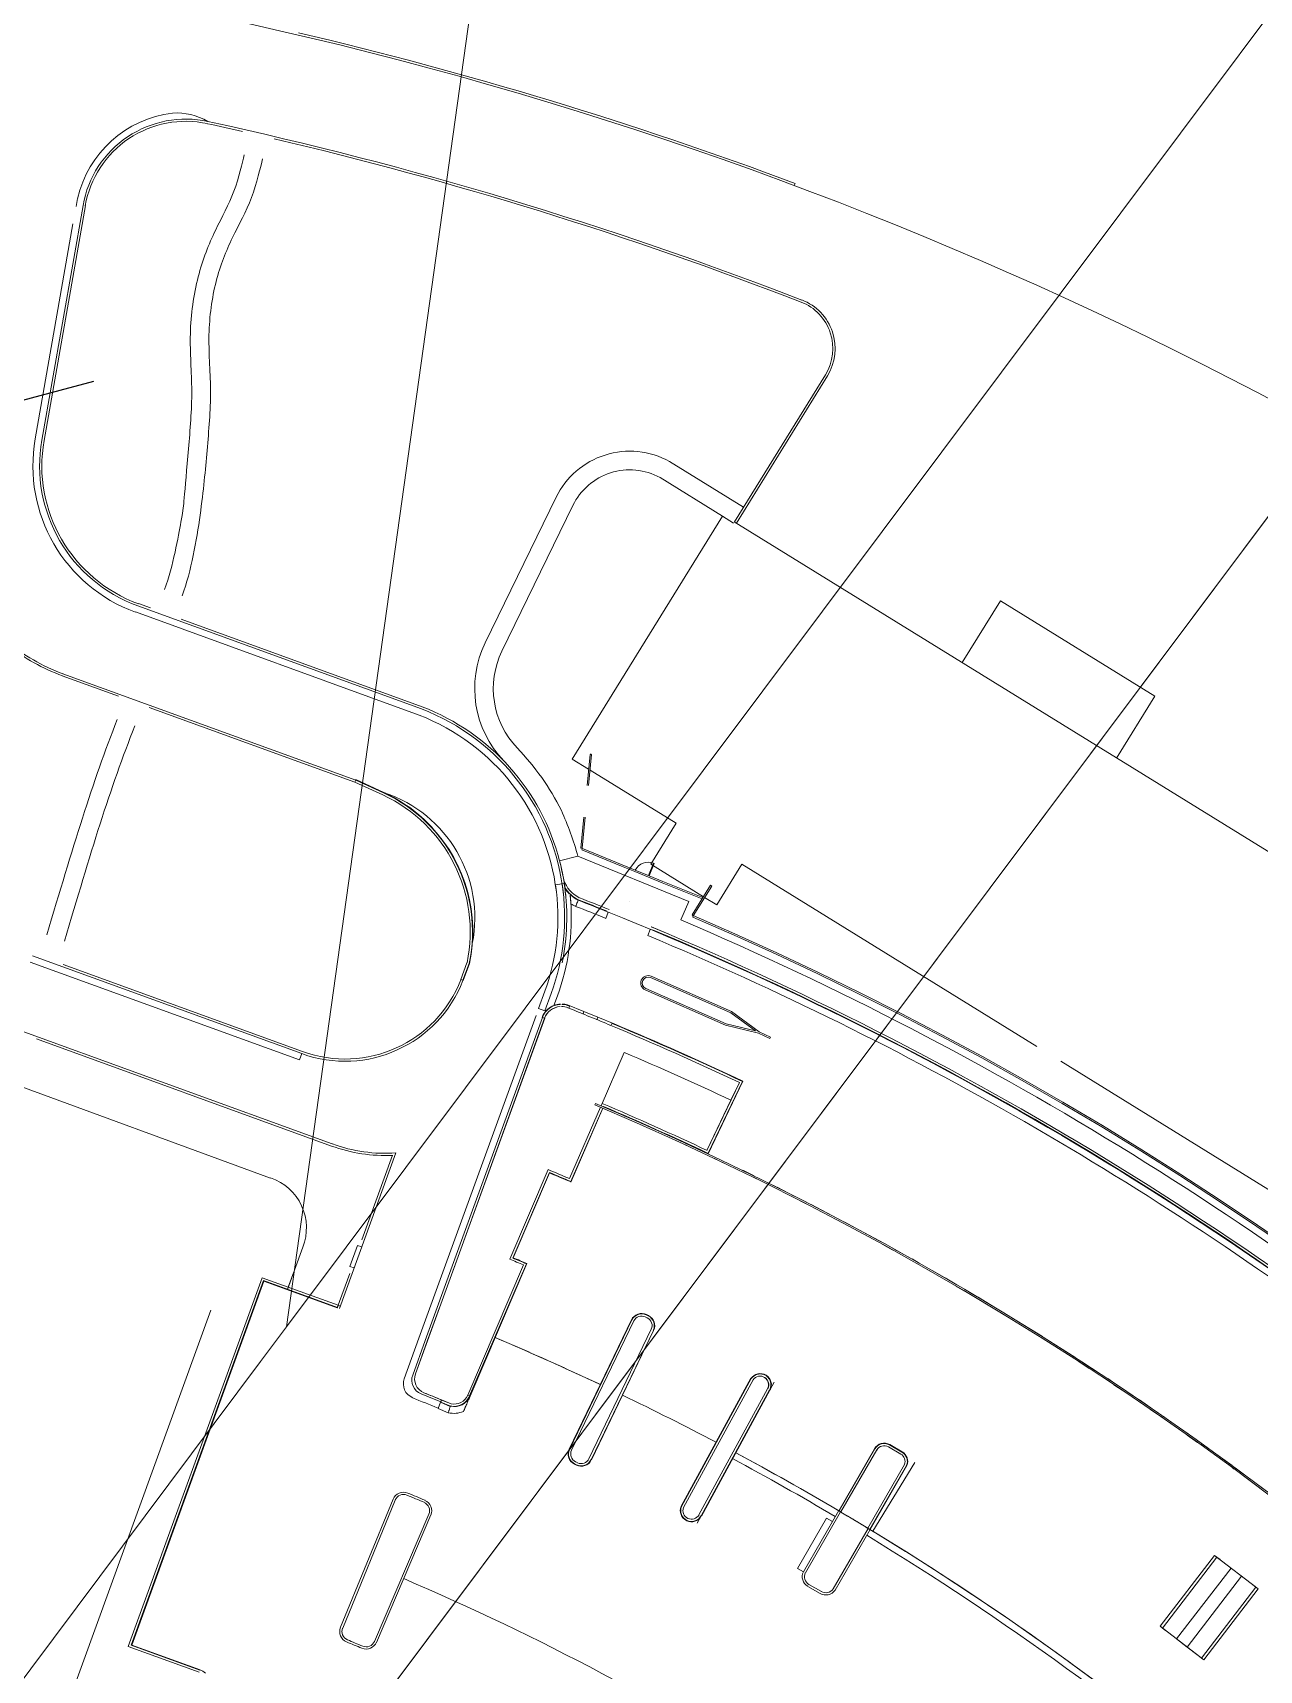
# Model space of a CAD drawing. Header units: metres. Extents: x 277863 to 282129, y 6130772 to 6135401.
# Drawn here: x 280554.3 to 280636.6, y 6133074.7 to 6133184.6 of the extents above; entities that cross this region are included whole.
import ezdxf

# ---------------------------------------------------------------- set-up
doc = ezdxf.new("R2010")
doc.units = ezdxf.units.M
for name, color, linetype in [('_User Miscellaneous1', 7, 'Continuous'), ('_User Miscellaneous2', 7, 'Continuous'), ('Duct_SP_NEW', 2, 'Continuous')]:
    doc.layers.add(name, color=color, linetype=linetype)
doc.layers.add('Cadastre Land Parcels_SP_EXT', color=9, linetype='Continuous', lineweight=5)

# ---------------------------------------------------------------- blocks, each defined once
blk = doc.blocks.new('Site plan')
at = {"layer": '_User Miscellaneous2', "color": 251, "lineweight": 0}
for p, q in [((-94.67, 103.71), (-94.72, 103.57)), ((-145.22, 86.49), (-142.45, 102.24)), ((-145.07, 86.47), (-142.3, 102.22)), ((-142.82, 102.69), (-142.91, 102.17)), ((-145.66, 86.57), (-143.13, 100.99)), ((-98.74, 80.99), (-92.63, 90.87)), ((-98.61, 80.91), (-92.5, 90.79)), ((-138.94, 74.95), (-119.9, 68.03)), ((-138.78, 75.37), (-119.74, 68.45)), ((-138.73, 75.51), (-137.93, 75.22)), ((-135.88, 74.47), (-119.69, 68.59)), ((-143.85, 70.67), (-140.08, 69.3)), ((-143.8, 70.81), (-124.15, 63.67)), ((-138.02, 68.55), (-124.21, 63.54)), ((-124.21, 63.54), (-124.15, 63.67)), ((-122.34, 62.67), (-124.21, 63.54)), ((-124.15, 63.67), (-124.14, 63.7)), ((-122.27, 62.83), (-124.14, 63.7)), ((-110.3, 56.7), (-110.16, 56.72)), ((-143.78, 51.29), (-127.73, 45.46)), ((-117.1, 50.28), (-116.69, 51.41)), ((-116.94, 50.22), (-116.52, 51.36)), ((-116.96, 50.23), (-117.1, 50.28)), ((-116.94, 50.22), (-116.96, 50.23)), ((-150.24, 48.16), (-125.73, 39.26)), ((-145.58, 46.3), (-125.78, 39.11)), ((-125.25, 28.21), (-121.46, 38.65)), ((-123.74, 32.81), (-121.68, 38.49))]:
    blk.add_line(p, q, dxfattribs=at)
at = {"layer": '_User Miscellaneous2', "color": 252, "lineweight": 0}
for p, q in [((-98.13, 81.98), (-103.1, 85.05)), ((-99.55, 81.39), (-103.73, 83.97)), ((-115.46, 72.87), (-110.7, 82.65)), ((-109.58, 82.1), (-114.34, 72.32)), ((-109.24, 58.56), (-110.47, 58.25)), ((-101.8, 55.51), (-109.24, 58.56)), ((-102.33, 54.28), (-101.8, 55.51)), ((-107.37, 54.39), (-107.21, 54.81)), ((-104.56, 53.24), (-104.39, 53.65)), ((-110.61, 49.19), (-110.85, 48.54)), ((-109.85, 48.36), (-109.91, 48.38)), ((-109.91, 48.38), (-109.85, 48.36)), ((-109.8, 48.5), (-109.85, 48.52)), ((-109.85, 48.36), (-109.8, 48.5)), ((-109.79, 48.52), (-109.84, 48.54)), ((-111.47, 47.7), (-120.14, 23.83)), ((-117.66, 30.65), (-111.48, 47.68)), ((-111.62, 47.73), (-111.65, 47.74)), ((-111.48, 47.68), (-111.62, 47.73)), ((-107.03, 47.2), (-106.97, 47.34)), ((-106.97, 47.34), (-106.84, 47.28)), ((-106.96, 47.36), (-106.84, 47.31)), ((-152.46, 45.24), (-129.87, 36.96)), ((-106.13, 45.38), (-107.68, 41.8)), ((-100.58, 38.82), (-98.4, 43.37)), ((-98.2, 43.44), (-100.51, 38.62)), ((-98.17, 43.46), (-100.5, 38.59)), ((-98.98, 42.18), (-98.4, 43.37)), ((-107.68, 41.8), (-107.61, 41.97)), ((-107.53, 41.77), (-107.54, 41.74)), ((-107.53, 41.75), (-107.53, 41.77)), ((-100.58, 38.82), (-98.98, 42.18)), ((-109.8, 36.92), (-107.72, 41.71)), ((-109.8, 36.92), (-107.72, 41.71)), ((-107.58, 41.65), (-109.72, 36.73)), ((-107.56, 41.64), (-109.71, 36.69)), ((-107.52, 41.74), (-107.53, 41.75)), ((-100.51, 38.62), (-100.5, 38.59)), ((-113.82, 31.51), (-111.24, 37.53)), ((-111.24, 37.53), (-113.82, 31.51)), ((-113.62, 31.59), (-111.16, 37.33)), ((-111.15, 37.3), (-113.59, 31.61)), ((-109.72, 36.73), (-109.71, 36.69)), ((-128.74, 29.48), (-127.71, 32.32)), ((-116.64, 22.39), (-112.9, 31.13)), ((-116.64, 22.39), (-112.9, 31.13)), ((-112.7, 31.2), (-116.51, 22.34)), ((-112.67, 31.22), (-116.48, 22.33)), ((-113.59, 31.61), (-113.62, 31.59)), ((-139.42, 5.52), (-130.43, 30.27)), ((-130.43, 30.27), (-125.33, 28.42)), ((-128.68, 29.64), (-128.31, 30.66)), ((-133.88, 28.1), (-144.08, -0.01)), ((-118.45, 21.93), (-118.39, 22.07)), ((-118.39, 22.07), (-117.75, 21.81)), ((-116.51, 22.34), (-116.64, 22.39)), ((-116.64, 22.39), (-116.51, 22.34)), ((-116.48, 22.33), (-116.51, 22.34)), ((-116.48, 22.33), (-116.48, 22.33)), ((-118.63, 21.5), (-118.46, 21.91)), ((-117.94, 21.21), (-118.63, 21.5)), ((-118.46, 21.91), (-118.45, 21.93)), ((-117.81, 21.64), (-118.46, 21.91)), ((-117.8, 21.66), (-118.45, 21.93)), ((-134.67, 3.79), (-139.42, 5.52))]:
    blk.add_line(p, q, dxfattribs=at)
at = {"layer": '_User Miscellaneous2', "color": 253, "lineweight": 0}
for p, q in [((-32.41, 40.02), (-98.75, 81)), ((-108.63, 63.31), (-108.43, 65.39)), ((-108.33, 65.38), (-108.53, 63.3)), ((-108.43, 65.39), (-108.33, 65.38)), ((-108.39, 65.38), (-108.36, 65.43)), ((-109.05, 59.11), (-108.85, 61.19)), ((-108.75, 61.18), (-108.95, 59.1)), ((-108.95, 59.1), (-109.05, 59.11)), ((-108.98, 58.99), (-108.94, 59.08)), ((-106.31, 57.89), (-108.98, 58.99)), ((-108.94, 59.08), (-106.27, 57.99)), ((-105.43, 57.54), (-106.31, 57.89)), ((-106.27, 57.99), (-105.39, 57.63)), ((-104.5, 57.16), (-105.43, 57.54)), ((-105.39, 57.63), (-104.47, 57.25)), ((-104.5, 57.27), (-104.16, 58.09)), ((-103.58, 56.78), (-104.5, 57.16)), ((-104.47, 57.25), (-104.13, 58.08)), ((-104.47, 57.25), (-103.55, 56.87)), ((-104.13, 58.08), (-104.16, 58.09)), ((-100.91, 55.69), (-103.58, 56.78)), ((-103.55, 56.87), (-100.87, 55.78)), ((-101.58, 54.62), (-100.35, 56.61)), ((-100.26, 56.55), (-101.5, 54.56)), ((-100.35, 56.61), (-100.26, 56.55)), ((-100.87, 55.78), (-100.91, 55.69)), ((-101.5, 54.56), (-101.58, 54.62)), ((-101.54, 54.48), (-101.5, 54.57)), ((-98.75, 53.26), (-101.54, 54.48)), ((-101.5, 54.57), (-98.71, 53.35)), ((-95.94, 51.98), (-98.75, 53.26)), ((-98.71, 53.35), (-95.89, 52.07)), ((-93.14, 50.67), (-95.94, 51.98)), ((-95.89, 52.07), (-93.1, 50.76)), ((-90.36, 49.31), (-93.14, 50.67)), ((-93.1, 50.76), (-90.31, 49.4)), ((-87.6, 47.92), (-90.36, 49.31)), ((-90.31, 49.4), (-87.55, 48.01)), ((-84.86, 46.49), (-87.6, 47.92)), ((-87.55, 48.01), (-84.81, 46.57)), ((-82.14, 45.02), (-84.86, 46.49)), ((-84.81, 46.57), (-82.09, 45.11)), ((-82.09, 45.11), (-79.39, 43.6)), ((-79.43, 43.51), (-82.14, 45.02)), ((-76.75, 41.97), (-79.43, 43.51)), ((-79.39, 43.6), (-76.7, 42.06)), ((-74.09, 40.39), (-76.75, 41.97)), ((-76.7, 42.06), (-74.04, 40.48)), ((-71.46, 38.78), (-74.09, 40.39)), ((-74.04, 40.48), (-71.4, 38.86)), ((-68.84, 37.13), (-71.46, 38.78)), ((-71.4, 38.86), (-68.79, 37.21)), ((-66.25, 35.44), (-68.84, 37.13)), ((-68.79, 37.21), (-66.2, 35.53)), ((-63.68, 33.72), (-66.25, 35.44)), ((-66.2, 35.53), (-63.63, 33.8)), ((-61.14, 31.97), (-63.68, 33.72)), ((-63.63, 33.8), (-61.08, 32.05))]:
    blk.add_line(p, q, dxfattribs=at)
at = {"layer": '_User Miscellaneous2', "color": 254, "lineweight": 0}
for p, q in [((-105.81, 55.53), (-105.81, 55.53)), ((-106.26, 54.42), (-107.37, 54.87)), ((-106.26, 54.42), (-107.37, 54.87)), ((-106.26, 54.42), (-105.34, 54.04)), ((-106.26, 54.42), (-105.34, 54.04)), ((-104.23, 53.59), (-105.34, 54.04)), ((-104.23, 53.59), (-105.34, 54.04)), ((-104.74, 49.59), (-99.34, 47.22)), ((-99.3, 47.31), (-104.69, 49.69)), ((-104.37, 50.42), (-98.97, 48.04)), ((-98.93, 48.13), (-104.33, 50.51)), ((-109.95, 48.58), (-108.84, 48.13)), ((-109.95, 48.58), (-108.84, 48.13)), ((-108.84, 48.13), (-108.9, 47.97)), ((-108.9, 47.97), (-108.84, 48.13)), ((-107.91, 47.75), (-108.84, 48.13)), ((-107.91, 47.75), (-108.84, 48.13)), ((-107.98, 47.59), (-107.91, 47.75)), ((-107.91, 47.75), (-107.98, 47.59)), ((-107.91, 47.75), (-106.8, 47.3)), ((-107.91, 47.75), (-106.8, 47.3)), ((-97.32, 46.84), (-99.3, 47.31)), ((-98.97, 48.04), (-97.32, 46.84)), ((-97.08, 46.78), (-98.93, 48.13)), ((-99.34, 47.22), (-97.12, 46.69)), ((-97.12, 46.69), (-96.36, 46.33)), ((-96.32, 46.42), (-97.08, 46.78)), ((-96.36, 46.33), (-96.32, 46.42)), ((-108.11, 41.88), (-108.07, 41.97)), ((-105.32, 40.67), (-108.11, 41.88)), ((-108.07, 41.97), (-105.28, 40.77)), ((-102.51, 39.41), (-105.32, 40.67)), ((-105.28, 40.77), (-102.46, 39.5)), ((-102.67, 39.48), (-101.93, 39.14)), ((-99.71, 38.1), (-102.51, 39.41)), ((-102.46, 39.5), (-99.67, 38.19)), ((-100.07, 38.27), (-99.16, 37.83)), ((-96.93, 36.75), (-99.71, 38.1)), ((-99.67, 38.19), (-96.89, 36.84)), ((-98.18, 37.48), (-97.41, 37.1)), ((-97.45, 37.01), (-96.53, 36.55)), ((-94.17, 35.37), (-96.93, 36.75)), ((-96.89, 36.84), (-94.13, 35.45)), ((-96.49, 36.64), (-95.94, 36.37)), ((-95.88, 36.34), (-94.72, 35.75)), ((-94.76, 35.66), (-93.96, 35.25)), ((-91.44, 33.94), (-94.17, 35.37)), ((-94.13, 35.45), (-91.39, 34.03)), ((-93.92, 35.34), (-93.66, 35.21)), ((-93.6, 35.18), (-91.48, 34.07)), ((-91.53, 33.98), (-91.43, 33.93)), ((-88.72, 32.47), (-91.44, 33.94)), ((-91.39, 34.03), (-88.67, 32.56)), ((-91.32, 33.99), (-89.12, 32.8)), ((-89.07, 32.77), (-88.85, 32.65)), ((-88.9, 32.57), (-88.16, 32.15)), ((-86.03, 30.96), (-88.72, 32.47)), ((-88.67, 32.56), (-85.98, 31.05)), ((-88.11, 32.24), (-86.88, 31.56)), ((-86.82, 31.53), (-86.34, 31.25)), ((-86.39, 31.17), (-85.51, 30.66)), ((-83.35, 29.42), (-86.03, 30.96)), ((-85.98, 31.05), (-83.3, 29.5)), ((-130.34, 30.08), (-139.22, 5.61)), ((-130.32, 30.05), (-139.19, 5.62)), ((-131.21, 27.61), (-130.32, 30.05)), ((-130.32, 30.05), (-130.34, 30.08)), ((-125.38, 28.28), (-130.34, 30.08)), ((-125.39, 28.26), (-130.32, 30.05)), ((-125.39, 28.26), (-124.56, 30.55)), ((-85.46, 30.75), (-84.65, 30.29)), ((-84.6, 30.26), (-83.82, 29.8)), ((-83.87, 29.71), (-82.98, 29.2)), ((-80.71, 27.83), (-83.35, 29.42)), ((-83.3, 29.5), (-80.65, 27.92)), ((-82.93, 29.28), (-82.44, 28.99)), ((-82.38, 28.96), (-81.21, 28.25)), ((-132.1, 25.16), (-131.21, 27.61)), ((-125.38, 28.28), (-125.39, 28.26)), ((-125.33, 28.42), (-125.38, 28.28)), ((-125.19, 28.37), (-125.33, 28.42)), ((-104.72, 27.64), (-104.59, 27.57)), ((-104.59, 27.57), (-104.72, 27.64)), ((-104.66, 27.77), (-104.52, 27.71)), ((-104.65, 27.8), (-104.51, 27.73)), ((-81.26, 28.17), (-80.52, 27.72)), ((-78.08, 26.21), (-80.71, 27.83)), ((-80.65, 27.92), (-78.03, 26.29)), ((-80.47, 27.8), (-80.24, 27.67)), ((-80.19, 27.63), (-78.06, 26.32)), ((-109.83, 18.76), (-105.65, 27.45)), ((-109.8, 18.75), (-105.62, 27.44)), ((-105.49, 27.37), (-109.67, 18.69)), ((-105.49, 27.37), (-109.67, 18.69)), ((-108.5, 18.12), (-104.32, 26.81)), ((-108.5, 18.12), (-104.32, 26.81)), ((-104.18, 26.74), (-108.36, 18.06)), ((-104.16, 26.73), (-108.34, 18.05)), ((-114.8, 26.26), (-112.5, 25.27)), ((-75.48, 24.55), (-78.08, 26.21)), ((-78.03, 26.29), (-75.42, 24.63)), ((-78.01, 26.28), (-75.9, 24.94)), ((-132.98, 22.72), (-132.1, 25.16)), ((-112.44, 25.24), (-110.15, 24.22)), ((-112.44, 25.24), (-110.15, 24.22)), ((-110.09, 24.19), (-107.82, 23.14)), ((-110.09, 24.19), (-107.82, 23.14)), ((-75.84, 24.9), (-75.61, 24.75)), ((-75.67, 24.67), (-74.93, 24.19)), ((-72.9, 22.85), (-75.48, 24.55)), ((-75.42, 24.63), (-72.84, 22.93)), ((-74.88, 24.27), (-73.75, 23.53)), ((-102.31, 14.93), (-97.63, 23.52)), ((-97.61, 23.51), (-102.29, 14.92)), ((-97.48, 23.43), (-102.16, 14.86)), ((-102.15, 14.86), (-97.48, 23.43)), ((-96.07, 23.26), (-98.65, 18.53)), ((-97.63, 23.52), (-97.61, 23.51)), ((-73.69, 23.5), (-73.21, 23.17)), ((-73.27, 23.09), (-72.41, 22.52)), ((-133.87, 20.28), (-132.98, 22.72)), ((-116.61, 22.04), (-116.48, 22.33)), ((-96.51, 22.82), (-101.12, 14.37)), ((-101.12, 14.37), (-96.51, 22.82)), ((-100.98, 14.3), (-96.38, 22.75)), ((-96.36, 22.73), (-100.96, 14.28)), ((-70.35, 21.11), (-72.9, 22.85)), ((-72.84, 22.93), (-70.29, 21.19)), ((-72.36, 22.6), (-71.62, 22.11)), ((-71.56, 22.07), (-70.79, 21.54)), ((-70.85, 21.45), (-70.01, 20.88)), ((-67.82, 19.34), (-70.35, 21.11)), ((-70.29, 21.19), (-67.76, 19.42)), ((-69.95, 20.96), (-69.51, 20.65)), ((-134.76, 17.84), (-133.87, 20.28)), ((-69.45, 20.61), (-68.29, 19.79)), ((-91.74, 14.63), (-89.34, 18.79)), ((-89.32, 18.78), (-91.72, 14.62)), ((-89.19, 18.71), (-91.59, 14.55)), ((-91.59, 14.55), (-89.19, 18.71)), ((-87.57, 18.44), (-88.4, 18.92)), ((-88.4, 18.92), (-87.57, 18.44)), ((-87.5, 18.57), (-88.33, 19.05)), ((-88.32, 19.07), (-87.48, 18.59)), ((-68.35, 19.71), (-67.66, 19.22)), ((-65.32, 17.53), (-67.82, 19.34)), ((-67.76, 19.42), (-65.26, 17.61)), ((-67.6, 19.3), (-67.41, 19.17)), ((-67.36, 19.13), (-65.33, 17.66)), ((-135.64, 15.39), (-134.76, 17.84)), ((-109.48, 17.77), (-109.47, 17.79)), ((-109.34, 17.7), (-109.48, 17.77)), ((-109.33, 17.72), (-109.47, 17.79)), ((-109.4, 17.92), (-109.27, 17.86)), ((-109.4, 17.92), (-109.27, 17.86)), ((-101.23, 13.79), (-98.65, 18.53)), ((-101.23, 13.79), (-98.65, 18.53)), ((-98.65, 18.53), (-96.37, 17.28)), ((-98.65, 18.53), (-96.37, 17.28)), ((-89.79, 13.47), (-87.32, 17.74)), ((-87.32, 17.74), (-89.79, 13.47)), ((-89.66, 13.39), (-87.19, 17.67)), ((-87.16, 17.66), (-89.63, 13.38)), ((-86.63, 17.86), (-89.46, 13.27)), ((-87.48, 18.59), (-87.5, 18.57)), ((-65.26, 17.61), (-62.78, 15.76)), ((-96.3, 17.25), (-94.04, 15.97)), ((-96.3, 17.25), (-94.04, 15.97)), ((-65.33, 17.54), (-65.19, 17.43)), ((-62.85, 15.68), (-65.32, 17.53)), ((-65.13, 17.51), (-63.28, 16.13)), ((-136.53, 12.95), (-135.64, 15.39)), ((-125.17, 6.81), (-121.64, 15.41)), ((-93.98, 15.93), (-91.74, 14.64)), ((-93.98, 15.93), (-91.74, 14.64)), ((-125.03, 6.75), (-121.51, 15.35)), ((-122.9, 5.86), (-119.25, 14.41)), ((-122.77, 5.8), (-119.11, 14.35)), ((-91.61, 14.56), (-93.98, 10.47)), ((-91.72, 14.62), (-91.74, 14.63)), ((-91.59, 14.55), (-91.72, 14.62)), ((-91.7, 14.61), (-91.42, 14.45)), ((-92.11, 9.39), (-89.76, 13.45)), ((-91.98, 9.31), (-89.64, 13.37)), ((-91.97, 14.25), (-91.97, 14.25)), ((-89.66, 13.39), (-89.79, 13.47)), ((-89.63, 13.38), (-89.66, 13.39)), ((-89.46, 13.27), (-87.25, 11.9)), ((-137.42, 10.51), (-136.53, 12.95)), ((-87.19, 11.87), (-85, 10.47)), ((-66.52, 11.64), (-70.17, 6.88)), ((-70.17, 6.88), (-66.52, 11.64)), ((-70.01, 6.76), (-66.36, 11.52)), ((-63.59, 9.39), (-66.52, 11.64)), ((-66.52, 11.64), (-66.36, 11.52)), ((-66.36, 11.52), (-66.15, 11.36)), ((-138.31, 8.06), (-137.42, 10.51)), ((-84.94, 10.43), (-82.77, 9)), ((-65.41, 10.79), (-69.06, 6.03)), ((-68.35, 5.48), (-64.7, 10.24)), ((-93.81, 9.56), (-92.98, 9.08)), ((-93.74, 9.69), (-92.9, 9.21)), ((-82.71, 8.96), (-80.55, 7.51)), ((-63.75, 9.51), (-67.4, 4.75)), ((-63.59, 9.39), (-67.24, 4.63)), ((-63.59, 9.39), (-67.24, 4.63)), ((-63.95, 9.67), (-63.75, 9.51)), ((-63.75, 9.51), (-63.59, 9.39)), ((-80.49, 7.47), (-78.36, 5.98)), ((-70.17, 6.88), (-67.24, 4.63)), ((-70.02, 6.76), (-70.17, 6.88)), ((-69.81, 6.6), (-70.01, 6.76)), ((-139.19, 5.62), (-139.22, 5.61)), ((-139.22, 5.61), (-134.61, 3.93)), ((-139.19, 5.62), (-134.6, 3.95)), ((-78.3, 5.94), (-76.19, 4.42)), ((-68.35, 5.48), (-69.06, 6.03)), ((-67.61, 4.91), (-68.35, 5.48)), ((-67.4, 4.75), (-67.61, 4.91)), ((-67.24, 4.63), (-67.4, 4.75)), ((-134.61, 3.93), (-134.6, 3.95)), ((-76.13, 4.38), (-74.04, 2.84))]:
    blk.add_line(p, q, dxfattribs=at)
at = {"layer": '_User Miscellaneous2', "color": 253, "lineweight": 0, "flags": 128}
for points in [[(-108.53, 64.4), (-109.63, 65.08), (-99.55, 81.39), (-98.8, 80.92)], [(-73.09, 65.15), (-70.53, 69.29), (-80.88, 75.7), (-83.45, 71.55)], [(-100.82, 55.84), (-104.35, 58.02), (-102.66, 60.77), (-108.43, 64.34)], [(-78.45, 45.8), (-98.24, 58.03), (-99.93, 55.29), (-100.74, 55.79)], [(-76.84, 44.8), (-41.78, 23.12), (-41.3, 23.89)]]:
    blk.add_lwpolyline(points, dxfattribs=at)
at = {"layer": '_User Miscellaneous2', "color": 251, "lineweight": 0}
for points in [[(-116.54, 51.37, 0.349588), (-122.28, 62.81), (-124.15, 63.67)], [(-122.18, 62.79, 0.00152), (-122.24, 62.82, -0.378493), (-116.33, 52.7)], [(-110.13, 56.57, 0.006404), (-110.19, 56.95, 0.02183), (-110.47, 58.25)], [(-111.4, 48.16), (-111.46, 48.18), (-111.88, 48.33), (-111.46, 49.5, 0.12519), (-110.75, 56.63), (-110.3, 56.7, -0.12519), (-111.04, 49.35), (-111.46, 48.18)]]:
    blk.add_lwpolyline(points, format="xyb", dxfattribs=at)
at = {"layer": '_User Miscellaneous2', "color": 252, "lineweight": 0, "flags": 128}
for points in [[(-109.21, 55.63), (-109.22, 55.62), (-109.22, 55.61)], [(-120.33, 23.74), (-119.49, 26.06), (-111.62, 47.73)], [(-98.17, 43.46), (-98.19, 43.45), (-98.2, 43.44)], [(-111.16, 37.33), (-111.15, 37.32), (-111.15, 37.3)], [(-112.67, 31.22), (-112.68, 31.21), (-112.7, 31.2)], [(-117.81, 21.64), (-117.8, 21.65), (-117.8, 21.66)]]:
    blk.add_lwpolyline(points, dxfattribs=at)
at = {"layer": '_User Miscellaneous2', "color": 251, "lineweight": 0, "flags": 128}
for points in [[(-145.84, 51.88), (-127.78, 45.32), (-127.93, 44.9), (-146, 51.45)], [(-120.9, 23.49), (-119.91, 26.22), (-112.05, 47.88)]]:
    blk.add_lwpolyline(points, dxfattribs=at)
at = {"layer": '_User Miscellaneous2', "color": 251, "lineweight": 0}
blk.add_lwpolyline([(-116.52, 51.36), (-116.54, 51.37), (-116.96, 50.23)], dxfattribs=at)
at = {"layer": '_User Miscellaneous2', "color": 254, "lineweight": 0, "flags": 128}
for points in [[(-124.26, 30.93), (-124.54, 31.03), (-124.03, 32.44), (-123.75, 32.34)], [(-120.14, 23.83), (-119.35, 26.01), (-118.49, 28.39)], [(-87.19, 17.67), (-87.18, 17.67), (-87.16, 17.66)], [(-102.29, 14.92), (-102.3, 14.93), (-102.31, 14.93)], [(-91.74, 14.64), (-94.11, 10.54), (-94.5, 10.76), (-92.55, 14.14), (-92.16, 13.91)]]:
    blk.add_lwpolyline(points, dxfattribs=at)
at = {"layer": '_User Miscellaneous2', "color": 251, "lineweight": 0}
for centre, radius, start, end in [((-190.86, -153.32), 274.29, 50.2847, 77.8882), ((-190.86, -153.32), 274.44, 69.4817, 76.7597), ((-135.56, 101.03), 7.45, 96.8561, 167.1548), ((-135.56, 101.03), 7, 77.7344, 170.0454), ((-135.56, 101.03), 6.85, 77.7344, 170.0454), ((-136.16, 104.31), 4.13, 59.6373, 94.039), ((-190.86, -153.32), 267.14, 77.2176, 77.7344), ((-190.86, -153.32), 267.29, 68.8029, 77.7344), ((-190.86, -153.32), 267.14, 68.8029, 76.7492), ((-95.48, 92.63), 3.35, 328.2701, 68.8029), ((-95.48, 92.63), 3.5, 328.2701, 68.8029), ((-135.37, 84.76), 10.45, 170.0454, 250.0454), ((-135.37, 84.76), 10, 170.0454, 250.0454), ((-135.37, 84.76), 9.85, 170.0454, 250.0454), ((-139.53, 82.55), 12.5, 229.8789, 250.0454), ((-139.53, 82.55), 12.64, 231.0531, 250.0454), ((-125.13, 54.46), 14.99, 5.8498, 68.9321), ((-125.13, 54.46), 15.14, 14.4663, 68.9377), ((-125.13, 54.46), 14.54, 6.7598, 68.9151), ((-126.59, 53.49), 10.12, 348.1557, 65.1722), ((-126.59, 53.49), 10.3, 42.7721, 65.1722), ((-126.6, 53.49), 10.3, 62.6124, 63.2161), ((-126.6, 53.49), 10.3, 60.7469, 61.347), ((-126.59, 53.49), 10.3, 348.0864, 42.6888), ((-126.6, 53.49), 10.3, 39.0269, 39.2034), ((-126.6, 53.49), 10.3, 36.9777, 37.4005), ((-126.6, 53.49), 10.3, 35.0867, 35.4829), ((-126.6, 53.49), 10.3, 29.081, 29.4226), ((-126.6, 53.49), 10.3, 27.153, 27.5202), ((-125.13, 54.46), 15.14, 5.56, 14.4663), ((-126.6, 53.49), 10.3, 25.3334, 25.4542), ((-126.6, 53.49), 10.3, 21.2517, 21.3706), ((-125.13, 54.46), 15.14, 348.3432, 7.7365), ((-125.13, 54.46), 15.14, 7.5337, 9.464), ((-126.6, 53.49), 10.3, 3.3987, 3.6312), ((-126.6, 53.49), 10.3, 1.4618, 1.6931), ((-124.88, 53.3), 8.5, 250.0454, 338.7739), ((-124.88, 53.3), 8.35, 250.0454, 338.7511), ((-122.14, 49.12), 10.65, 250.0454, 272.5203), ((-122.14, 49.12), 10.5, 250.0454, 273.7502)]:
    blk.add_arc(centre, radius, start, end, dxfattribs=at)
at = {"layer": '_User Miscellaneous2', "color": 252, "lineweight": 0}
for centre, radius, start, end in [((-105.76, 80.24), 5.5, 61.0171, 154.0341), ((-105.76, 80.24), 4.25, 61.3953, 154.0341), ((-109.17, 69.81), 7, 154.0341, 223.8714), ((-109.17, 69.81), 5.75, 154.0341, 223.8714), ((-125.97, 53.74), 17.5, 26.7974, 43.6631), ((-126.6, 53.49), 10.3, 58.9167, 59.354), ((-126.6, 53.49), 10.3, 56.8949, 57.0361), ((-126.6, 53.49), 10.3, 54.7161, 55.2275), ((-126.6, 53.49), 10.3, 52.814, 53.3626), ((-132.11, 52.01), 23.79, 15.9709, 23.8615), ((-126.6, 53.49), 10.3, 50.9693, 51.4024), ((-126.6, 53.49), 10.3, 46.8483, 47.2412), ((-126.6, 53.49), 10.3, 44.8901, 45.3805), ((-126.6, 53.49), 10.3, 43.0257, 43.4442), ((-126.6, 53.49), 10.3, 19.2257, 19.5571), ((-126.6, 53.49), 10.3, 17.4077, 17.5482), ((-108.23, 57.63), 2.07, 198.9601, 243.6746), ((-108.23, 57.63), 2.07, 198.9601, 243.6746), ((-108.23, 57.63), 2.22, 211.9924, 243.8454), ((-108.23, 57.63), 2.25, 213.3494, 216.7926), ((-108.23, 57.63), 2.25, 216.9703, 224.828), ((-126.6, 53.49), 10.3, 11.3067, 11.594), ((-126.6, 53.49), 10.3, 9.4821, 9.6255), ((-125.13, 54.46), 15.44, 340.0454, 3.8189), ((-108.23, 57.63), 2.25, 227.1221, 243.8722), ((-125.13, 54.46), 15.44, 3.8425, 5.6398), ((-108.23, 57.63), 2.7, 236.6771, 244.2893), ((-190.85, -153.29), 223.83, 68.102, 68.6603), ((-190.85, -153.29), 224.28, 68.122, 68.6557), ((-190.85, -153.29), 224.31, 68.1409, 68.6554), ((-190.85, -153.29), 224.46, 68.1023, 68.6538), ((-190.85, -153.29), 224.46, 68.102, 68.6538), ((-190.85, -153.29), 225.66, 49.5518, 66.9037), ((-190.85, -153.29), 223.83, 52.8783, 67.3239), ((-190.85, -153.29), 224.28, 49.2701, 67.3239), ((-190.85, -153.29), 224.46, 49.2395, 67.3237), ((-190.85, -153.29), 224.46, 49.2393, 67.3239), ((-190.85, -153.29), 224.31, 49.2783, 67.2849), ((-110.36, 47.27), 1.37, 114.1896, 160.0454), ((-110.36, 47.27), 1.35, 92.3889, 160.0454), ((-110.36, 47.27), 1.2, 94.024, 160.0454), ((-110.36, 47.27), 1.2, 93.9904, 158.7738), ((-110.36, 47.27), 1.37, 92.1523, 110.9641), ((-110.36, 47.27), 1.2, 68.1311, 89.1002), ((-110.36, 47.27), 1.2, 68.1311, 89.1334), ((-110.36, 47.27), 1.37, 72.6483, 87.9079), ((-110.36, 47.27), 1.35, 71.7313, 88.0627), ((-110.36, 47.27), 1.35, 68.1311, 71.6971), ((-110.36, 47.27), 1.37, 68.1311, 68.7717), ((-190.85, -153.29), 217.31, 67.3111, 68.1151), ((-190.85, -153.29), 217.46, 64.7826, 67.2722), ((-190.85, -153.29), 217.49, 64.776, 67.2657), ((-190.85, -153.29), 217.31, 64.8224, 67.3109), ((-190.85, -153.29), 217.31, 64.8224, 67.3109), ((-190.85, -153.29), 215.99, 64.8247, 66.9039), ((-190.85, -153.29), 215.99, 64.8247, 66.9039), ((-190.85, -153.29), 212.26, 64.8313, 66.9106), ((-190.85, -153.29), 212.26, 64.8313, 66.9106), ((-190.85, -153.29), 212.11, 64.7911, 66.8703), ((-190.85, -153.29), 212.09, 64.7844, 65.354), ((-190.85, -153.29), 206.76, 66.9208, 67.3532), ((-190.85, -153.29), 206.76, 66.9206, 67.3532), ((-130.99, 33.62), 3.53, 338.3218, 71.4763), ((-190.85, -153.29), 206.61, 66.8793, 67.312), ((-190.85, -153.29), 206.59, 66.8724, 67.3052), ((-190.85, -153.29), 200.22, 67.0857, 67.3718), ((-190.85, -153.29), 200.22, 67.0856, 67.3718), ((-190.85, -153.29), 200.37, 67.0425, 67.3285), ((-190.85, -153.29), 200.39, 67.0353, 67.3213), ((-119.96, 23.15), 1, 160.0454, 248.1121), ((-119.39, 23.4), 1, 160.0454, 247.9813), ((-119.2, 23.48), 1, 160.0454, 247.9379), ((-119.2, 23.48), 1, 160.0429, 247.9379), ((-190.86, -153.32), 189.17, 67.5507, 68.1121), ((-203.76, -183.95), 222.86, 67.4917, 67.8583), ((-190.86, -153.32), 189.77, 67.5504, 67.9379), ((-190.86, -153.32), 189.77, 67.3421, 67.9379), ((-117.56, 22.79), 1.17, 258.0615, 336.7835), ((-117.56, 22.79), 1.15, 258.1766, 336.7836), ((-117.56, 22.79), 1, 258.9558, 336.7836), ((-117.56, 22.79), 1, 258.9558, 336.7836), ((-117.56, 22.79), 1.62, 256.4692, 293.1116)]:
    blk.add_arc(centre, radius, start, end, dxfattribs=at)
at = {"layer": '_User Miscellaneous2', "color": 253, "lineweight": 0}
blk.add_arc((-104.53, 57.2), 0.964, 67.8766, 153.5872, dxfattribs=at)
at = {"layer": '_User Miscellaneous2', "color": 254, "lineweight": 0}
for centre, radius, start, end in [((-104.53, 50.05), 0.5, 66.2339, 246.2339), ((-104.53, 50.05), 0.4, 66.2339, 246.2339), ((-190.85, -153.29), 212.09, 66.2139, 66.8636), ((-190.85, -153.29), 212.09, 65.3849, 66.1976), ((-104.97, 27.12), 0.75, 64.2872, 154.2872), ((-104.97, 27.12), 0.725, 64.2872, 154.2872), ((-104.97, 27.12), 0.575, 64.2872, 154.2872), ((-104.97, 27.12), 0.575, 64.2872, 154.2872), ((-104.84, 27.06), 0.575, 334.2872, 64.2872), ((-104.84, 27.06), 0.575, 334.2872, 64.2872), ((-104.84, 27.06), 0.725, 334.2872, 64.2872), ((-104.84, 27.06), 0.75, 334.2872, 64.2872), ((-190.86, -153.32), 195.02, 64.7723, 67.0438), ((-97.01, 23.09), 0.75, 331.4009, 145.4559), ((-97.01, 23.09), 0.725, 70.8495, 145.3542), ((-97.01, 23.09), 0.575, 331.4009, 144.6104), ((-97.02, 23.09), 0.575, 331.4009, 144.6104), ((-97.01, 23.09), 0.725, 331.4009, 69.7224), ((-190.86, -153.32), 195.02, 62.2222, 64.2878), ((-109.15, 18.44), 0.75, 154.2872, 244.0633), ((-109.15, 18.44), 0.725, 154.2872, 244.06), ((-109.15, 18.44), 0.575, 154.2872, 244.0337), ((-109.15, 18.44), 0.575, 154.2872, 244.0337), ((-88.69, 18.42), 0.75, 59.9994, 149.9994), ((-88.69, 18.42), 0.725, 59.9994, 149.9994), ((-88.69, 18.42), 0.575, 59.9994, 149.9994), ((-88.69, 18.42), 0.575, 59.9994, 149.9994), ((-109.02, 18.37), 0.75, 244.2872, 334.2872), ((-109.02, 18.37), 0.725, 244.2872, 334.2872), ((-109.02, 18.37), 0.575, 244.2872, 334.2872), ((-109.02, 18.37), 0.575, 244.2872, 334.2872), ((-190.86, -153.32), 194.57, 59.4528, 61.7836), ((-190.86, -153.32), 195.02, 59.4533, 61.7829), ((-87.86, 17.94), 0.575, 339.5419, 59.7471), ((-87.86, 17.94), 0.575, 339.5419, 59.7471), ((-87.86, 17.94), 0.725, 338.4994, 59.7732), ((-87.86, 17.94), 0.75, 338.3569, 59.7766), ((-120.95, 15.13), 0.75, 67.4603, 157.6958), ((-120.95, 15.13), 0.6, 67.4603, 157.6958), ((-190.86, -153.32), 182.98, 67.0673, 67.4603), ((-190.86, -153.32), 183.13, 67.0673, 67.4603), ((-119.8, 14.64), 0.6, 336.8317, 67.0673), ((-119.8, 14.64), 0.75, 336.8317, 67.0673), ((-101.62, 14.64), 0.75, 157.3459, 331.4009), ((-101.62, 14.64), 0.725, 157.4477, 331.4009), ((-101.62, 14.64), 0.575, 158.1915, 331.4009), ((-101.62, 14.64), 0.575, 158.1915, 331.4009), ((-190.86, -153.32), 195.02, 58.7835, 59.4019), ((-190.86, -153.32), 195.02, 58.9105, 59.2506), ((-190.86, -153.32), 195.02, 49.2362, 58.8263), ((-190.86, -153.32), 194.57, 49.2371, 58.7291), ((-190.86, -153.32), 177.73, 57.3267, 66.8318), ((-93.44, 10.21), 0.75, 153.9719, 239.7738), ((-93.44, 10.21), 0.6, 154.4411, 239.7471), ((-92.61, 9.73), 0.75, 240.225, 326.0268), ((-92.61, 9.73), 0.6, 240.2517, 325.5577), ((-124.48, 6.53), 0.75, 157.6958, 247.4477), ((-124.48, 6.53), 0.6, 157.6958, 247.4477), ((-190.86, -153.32), 172.33, 67.0799, 67.4477), ((-190.86, -153.32), 172.48, 67.0799, 67.4477), ((-123.45, 6.1), 0.75, 247.0799, 336.8317), ((-123.45, 6.1), 0.6, 247.0799, 336.8317), ((-135.09, 2.67), 1.37, 51.5706, 69.2966)]:
    blk.add_arc(centre, radius, start, end, dxfattribs=at)
at = {"layer": '_User Miscellaneous2', "color": 252, "lineweight": 0}
for points in [[(-131.64, 105.63), (-131.76, 105.09), (-132.21, 103.1), (-133.59, 100.67), (-134.84, 97.59), (-135.41, 93.58), (-135.04, 89.82), (-135.38, 85.89), (-135.72, 81.96), (-135.72, 81.96), (-136.4, 78.07), (-136.98, 76.47)], [(-130.41, 105.36), (-130.54, 104.81), (-131.04, 102.64), (-132.47, 100.13), (-133.63, 97.27), (-134.15, 93.55), (-133.78, 89.83), (-134.13, 85.78), (-134.48, 81.8), (-135.19, 77.73), (-135.8, 76.04)], [(-140.16, 67.73), (-141.81, 63.57), (-143.16, 59.09), (-144.88, 53.28)], [(-138.98, 67.3), (-140.63, 63.16), (-141.97, 58.72), (-143.7, 52.85)], [(-110.12, 56.45), (-110.12, 56.44), (-110.11, 56.43), (-110.11, 56.41), (-110.11, 56.4), (-110.11, 56.39)], [(-109.76, 55.98), (-109.75, 55.88), (-109.73, 55.67), (-109.72, 55.47), (-109.71, 55.37)], [(-109.22, 55.61), (-109.24, 55.56), (-109.28, 55.47), (-109.34, 55.33), (-109.38, 55.24), (-109.4, 55.19)], [(-117.94, 21.21), (-117.93, 21.23), (-117.92, 21.28), (-117.9, 21.35), (-117.87, 21.42), (-117.85, 21.5), (-117.83, 21.57), (-117.81, 21.62), (-117.81, 21.64)]]:
    blk.add_open_spline(points, degree=3, dxfattribs=at)
blk.add_open_spline([(-116.92, 21.29), (-116.9, 21.34), (-116.87, 21.41), (-116.83, 21.51), (-116.79, 21.6), (-116.74, 21.72), (-116.68, 21.86), (-116.63, 21.98), (-116.56, 22.13), (-116.51, 22.25), (-116.48, 22.33)], degree=3, knots=[-1, -1, -1, -1, -0.861111, -0.791667, -0.722222, -0.583333, -0.444444, -0.333333, -0.222222, 0, 0, 0, 0], dxfattribs=at)

msp = doc.modelspace()

# ---------------------------------------------------------------- linework, layer by layer
at = {"layer": 'Cadastre Land Parcels_SP_EXT', "linetype": 'Continuous'}
msp.add_lwpolyline([(280916.73, 6133523.36), (280856.05, 6133443.83), (280842.06, 6133425.49), (280834.48, 6133415.57), (280735.78, 6133283.76), (280565.59, 6133056.48), (280509.57, 6132655.71), (280286.52, 6132686.68), (280279.81, 6132677.76), (280090.07, 6132429.2), (280313.22, 6132397.41), (280298.46, 6132293.82)], dxfattribs=at)
for points in [[(280494.74, 6133474.84), (280481.47, 6133476.74), (280478.6, 6133466.69), (280460.16, 6133465.04), (280459.69, 6133466.97), (280039.49, 6133357.53), (280037.22, 6133341.48), (280035.09, 6133326.62), (280007.61, 6133134.46), (280542.78, 6133059.67), (280549.52, 6133068.6), (280569.6, 6133095.41), (280571.35, 6133097.75), (280621.49, 6133456.68), (280537.92, 6133468.65), (280534.52, 6133444.89), (280492.95, 6133450.85), (280494.74, 6133474.84)], [(280571.35, 6133097.75), (280819.21, 6133428.72), (280623.39, 6133456.41), (280621.49, 6133456.68), (280571.35, 6133097.75)], [(280279.81, 6132677.76), (280286.52, 6132686.68), (280565.59, 6133056.48), (280735.78, 6133283.76), (280834.48, 6133415.57), (280842.06, 6133425.49), (280828.62, 6133427.39), (280819.21, 6133428.72), (280571.35, 6133097.75), (280569.6, 6133095.41), (280549.52, 6133068.6), (280542.78, 6133059.67), (280263.73, 6132689.85), (280074.09, 6132441.42), (280067.24, 6132432.45), (280090.07, 6132429.2), (280279.81, 6132677.76)]]:
    msp.add_lwpolyline(points, close=True, dxfattribs=at)
at = {"layer": 'Duct_SP_NEW'}
msp.add_line((280558.39, 6133161.19), (280546.81, 6133158.1), dxfattribs=at)

# ---------------------------------------------------------------- block references
at = {"layer": '_User Miscellaneous1'}
msp.add_blockref('Site plan', (280700.14, 6133070.77), dxfattribs=at)

doc.saveas('drawing.dxf')
